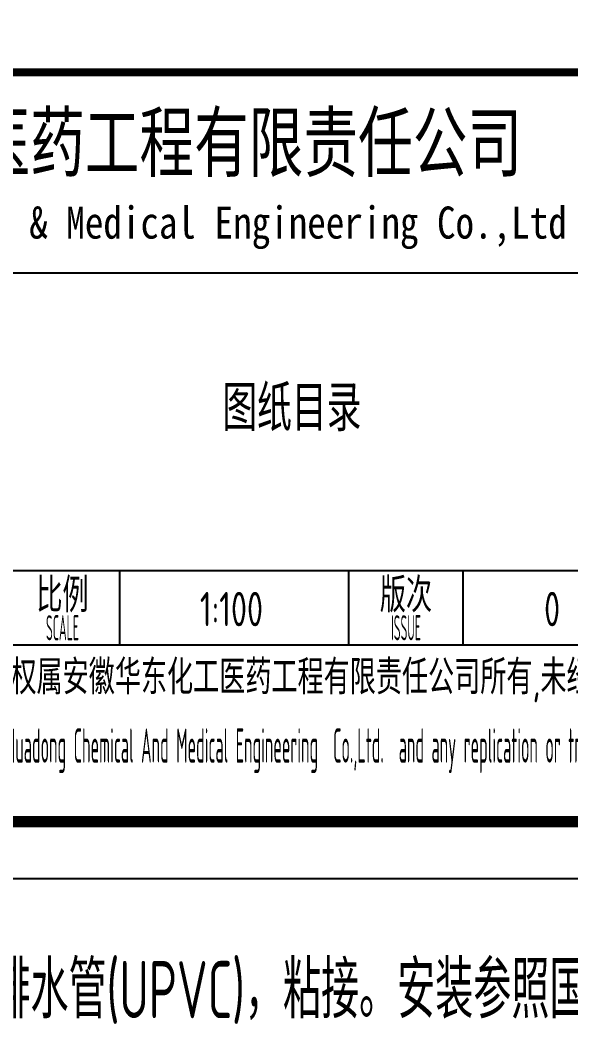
# Model space of a CAD drawing. Extents: x 4579863 to 4663963, y -547270 to -273670.
# Drawn here: x 4587992 to 4592804, y -304635 to -295869 of the extents above; entities that cross this region are included whole.
import ezdxf
from ezdxf.enums import TextEntityAlignment as Align

# ---------------------------------------------------------------- set-up
doc = ezdxf.new("R2010")
doc.units = 0
doc.header["$LTSCALE"] = 1000
doc.header["$MEASUREMENT"] = 0
doc.layers.get('0').update_dxf_attribs({"linetype": 'CONTINUOUS'})
for name, color, linetype in [('TEXT', 7, 'CONTINUOUS'), ('TWT_TEXT', 7, 'CONTINUOUS'), ('图框', 255, 'CONTINUOUS')]:
    doc.layers.add(name, color=color, linetype=linetype)
doc.styles.add('sceie', font='SCEIE', dxfattribs={"width": 0.75, "bigfont": 'SCEIC'})
doc.styles.add('公司标准', font='sceie.shx', dxfattribs={"width": 0.7, "height": 300, "bigfont": 'sceic.shx'})
doc.styles.add('宋体', font='', dxfattribs={"width": 0.7})
doc.styles.get('宋体').set_extended_font_data('SimSun')

msp = doc.modelspace()

# ---------------------------------------------------------------- linework, layer by layer
for p, q in [((4582362.8, -298075.6), (4593362.8, -298075.6)), ((4587862.8, -300675.6), (4600362.8, -300675.6)), ((4588862.8, -301325.6), (4588862.8, -300675.6)), ((4590862.8, -301325.6), (4590862.8, -300675.6)), ((4591862.8, -301325.6), (4591862.8, -300675.6)), ((4582362.8, -301325.6), (4600362.8, -301325.6)), ((4582362.8, -302869.7), (4600362.8, -302869.7))]:
    msp.add_line(p, q)
at = {"const_width": 70}
msp.add_lwpolyline([(4600362.8, -296325.6), (4582362.8, -296325.6)], dxfattribs=at)
at = {"layer": '图框', "color": 0}
msp.add_lwpolyline([(4579862.8, -303369.7), (4579862.8, -273669.7), (4600862.8, -273669.7), (4600862.8, -303369.7)], close=True, dxfattribs=at)
at = {"layer": '图框', "color": 0, "const_width": 100}
msp.add_lwpolyline([(4582362.8, -302869.7), (4600362.8, -302869.7), (4600362.8, -274169.7), (4582362.8, -274169.7)], close=True, dxfattribs=at)

# ---------------------------------------------------------------- texts
for s, height, style, width, p in [('安徽华东化工医药工程有限责任公司', 500, '宋体', 0.7, (4588557.7, -296925.6)), ('Anhui Huadong Chemical & Medical Engineering Co.,Ltd', 280, '宋体', 0.85, (4588557.7, -297675.6)), ('比例', 300, 'sceie', 0.8, (4588362.8, -300875.6)), ('版次', 300, 'sceie', 0.8, (4591362.8, -300875.6)), ('0', 300, 'sceie', 0.8, (4592639.4, -301012.6)), ('SCALE', 220, 'sceie', 0.4, (4588362.8, -301175.6)), ('ISSUE', 220, 'sceie', 0.4, (4591362.8, -301175.6)), ('本文件专有权属安徽华东化工医药工程有限责任公司所有,未经许可不得复制或转让给第三方', 300, 'sceie', 0.8, (4591362.8, -301625.6)), ('The proprietary right of this document belongs to Anhui Huadong Chemical And Medical Engineering  Co.,Ltd.  and any replication or transfer to the 3rd. side is forbidden without its permission. ', 300, 'sceie', 0.4, (4590459.6, -302249.2))]:
    msp.add_text(s, height=height, dxfattribs=dict(style=style, width=width)).set_placement(p, align=Align.MIDDLE)
at = {"color": 0, "style": 'sceie', "width": 0.8}
msp.add_text('1:100', height=300, dxfattribs=at).set_placement((4589838.7, -301012.6), align=Align.MIDDLE)
at = {"layer": 'TEXT', "color": 0, "style": 'sceie', "width": 0.8}
msp.add_text('图纸目录', height=400, dxfattribs=at).set_placement((4590366.2, -299238.1), align=Align.MIDDLE)
at = {"layer": 'TWT_TEXT', "color": 7, "style": '公司标准', "width": 0.7}
msp.add_text('注：雨水管采用硬聚氯乙烯排水管(UPVC)，粘接。安装参照国家图集10S406', height=500, dxfattribs=at).set_placement((4583760.5, -304586))

doc.saveas('drawing.dxf')
